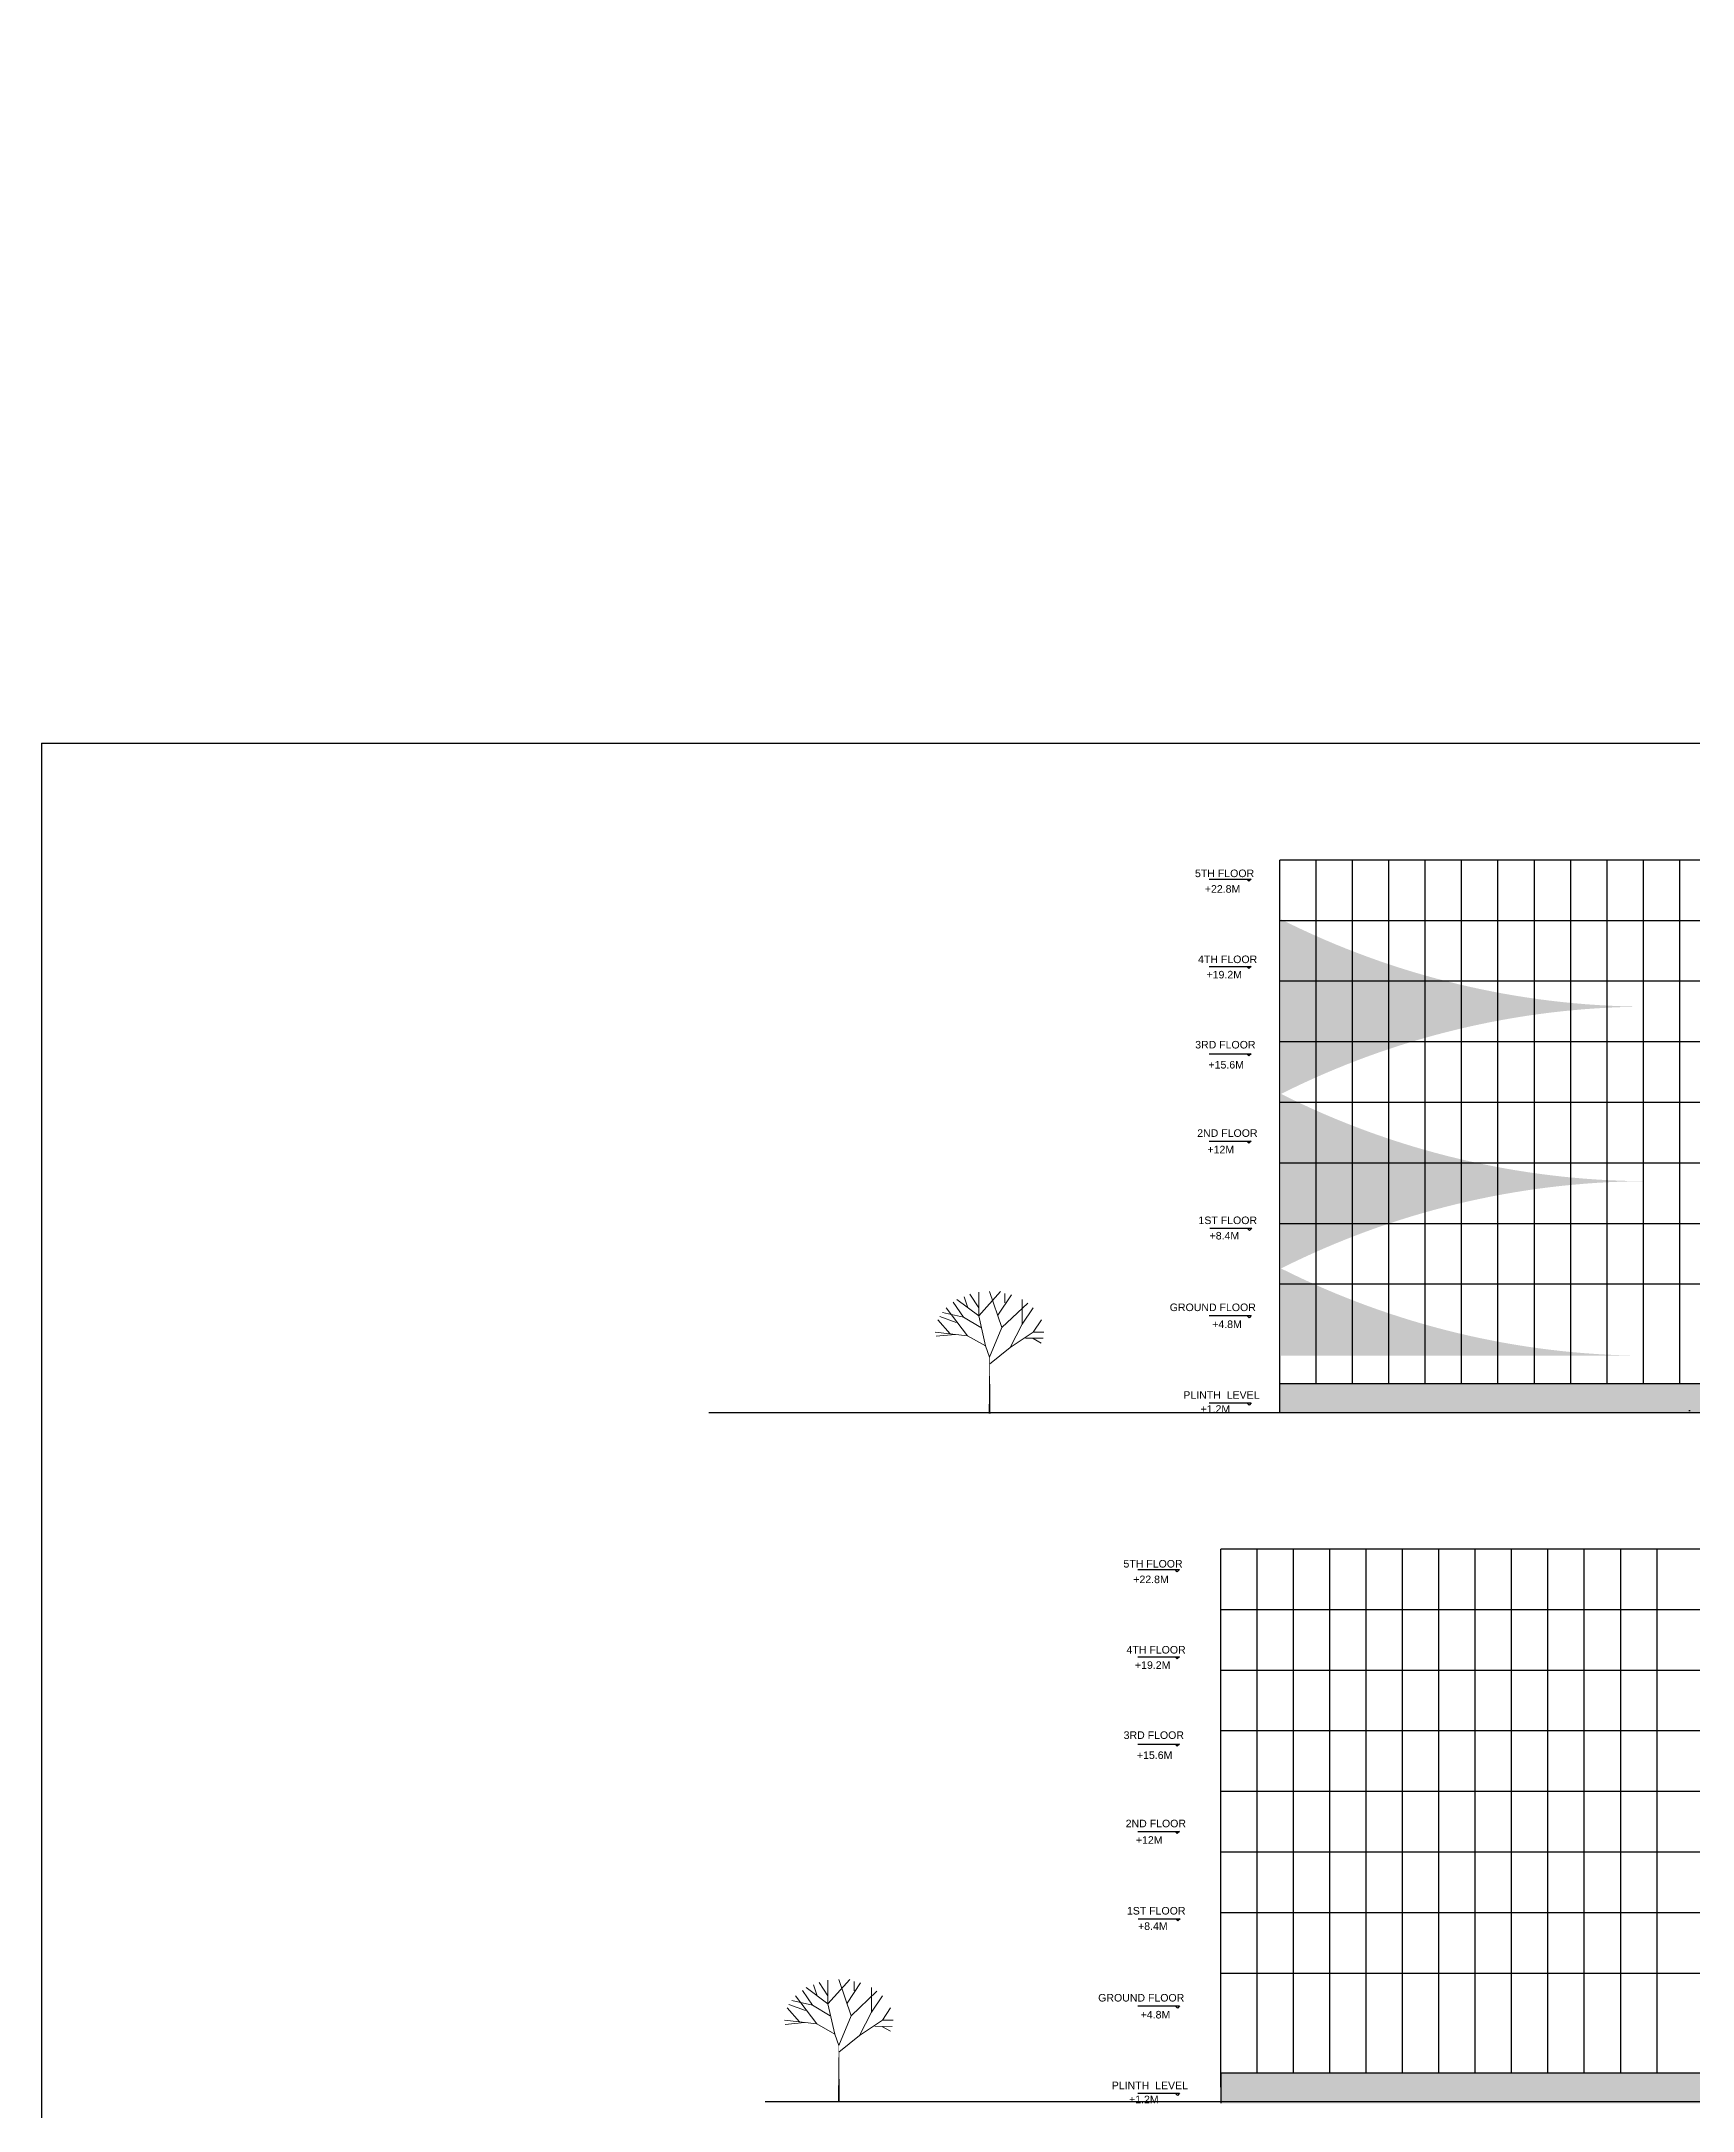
# Model space of a CAD drawing. Header units: millimetres. Extents: x 587797 to 2274247, y 1711 to 439204.
# Drawn here: x 693798 to 761933, y 85285 to 170647 of the extents above; entities that cross this region are included whole.
import ezdxf

# ---------------------------------------------------------------- set-up
doc = ezdxf.new("R2010")
doc.units = ezdxf.units.MM
doc.layers.add('finiture', color=7, linetype='Continuous', lineweight=20)
doc.styles.get("Standard").update_dxf_attribs({"font": 'arial.ttf'})

# ---------------------------------------------------------------- blocks, each defined once
blk = doc.blocks.new('02ETRE03')
for p, q in [((-1.93, 9.47), (-2.67, 10.93)), ((-0.8, 9.6), (-2.4, 11.2)), ((-1.87, 11.47), (-1.6, 10.4)), ((-0.8, 10.4), (-1.46, 11.72)), ((-0.8, 9.6), (0.8, 12)), ((-0.8, 9.6), (-0.8, 11.92)), ((0.9, 8.45), (0, 12)), ((0.6, 9.67), (1.6, 11.67)), ((0.9, 8.45), (2.8, 10.84)), ((1.13, 11.8), (1.13, 10.88)), ((2.4, 8.8), (2.4, 11.2)), ((-2.9, 7.85), (-3.81, 9.22)), ((-2.45, 8.96), (-3.67, 9.53)), ((-1.93, 9.47), (-3.47, 9.93)), ((-1.62, 7.65), (-3.2, 10.4)), ((-0.64, 8.45), (-1.93, 9.47)), ((-0.3, 6.65), (-0.8, 9.6)), ((2.4, 8.8), (3.2, 10.4)), ((3.2, 8), (3.81, 9.22)), ((-1.62, 7.65), (-4, 8)), ((-2.53, 7.78), (-3.94, 7.6)), ((-0.3, 6.65), (-1.62, 7.65)), ((0, 5.54), (0.9, 8.45)), ((1.52, 6.49), (2.4, 8.8)), ((1.52, 6.49), (3.2, 8)), ((3.2, 8), (4, 8)), ((0, 5.54), (-0.3, 6.65)), ((0, 4.87), (1.52, 6.49)), ((2.64, 7.42), (3.93, 7.4)), ((3.2, 7.37), (3.8, 6.93))]:
    blk.add_line(p, q)
blk.add_lwpolyline([(0, 0, 0.133, 0.0333, 0), (0, 5.54, 0.0333, 0.0333, 0)], format="xyseb")

msp = doc.modelspace()

# ---------------------------------------------------------------- hatches: boundary and pattern name
h = msp.add_hatch()
h.set_pattern_fill('AR-SAND', color=256, scale=21)
h.set_pattern_definition([(37.5, (2622892.4, -865534), (-33.60066, 1027.7678), [0, -810.768, 0, -906.78, 0, -866.775]), (7.5, (2622892.4, -865534), (943.9989, 1505.3327), [0, -437.388, 0, -730.758, 0, -280.035]), (327.5, (2622236.4, -865534), (1661.08398, 3.0181), [0, -266.7, 0, -960.12, 0, -1253.49]), (317.5, (2622236.4, -865534), (1603.46855, 468.1516), [0, -133.35, 0, -629.412, 0, -720.09])])
h.paths.add_polyline_path([(842464.694, 86846.679), (815464.694, 86846.679), (803464.694, 86846.679), (798464.694, 86846.679), (797464.694, 86846.679), (792464.694, 86846.679), (787464.694, 86846.679), (782464.694, 86846.679), (779464.694, 86846.679), (777464.694, 86846.679), (772464.694, 86846.679), (762464.694, 86846.679), (742464.694, 86846.679), (742464.694, 85589.732), (842464.694, 85589.732)])
h.paths.add_polyline_path([(856589.385, 147345.694), (861384.083, 147345.694), (861384.083, 148444.691), (856589.385, 148444.691)], flags=9)
h.paths.add_polyline_path([(845737.25, 41944.691), (850531.949, 41944.691), (850531.949, 43043.688), (845737.25, 43043.688)], flags=9)
h.paths.add_polyline_path([(846269.409, 85777.225), (851064.108, 85777.225), (851064.108, 86876.221), (846269.409, 86876.221)], flags=9)
h.paths.add_polyline_path([(838947.757, 118370.657), (843742.456, 118370.657), (843742.456, 119469.653), (838947.757, 119469.653)], flags=9)
h.paths.add_polyline_path([(733669.508, 63315.885), (735292.134, 63315.885), (735292.134, 63793.015), (733669.508, 63793.015)], flags=9)
h.paths.add_polyline_path([(732219.946, 46055.322), (735935.104, 46055.322), (735935.104, 46538.827), (732219.946, 46538.827)], flags=9)
h.paths.add_polyline_path([(733739.008, 59780.385), (735361.634, 59780.385), (735361.634, 60257.515), (733739.008, 60257.515)], flags=9)
h.paths.add_polyline_path([(733819.508, 56062.885), (735442.134, 56062.885), (735442.134, 56540.015), (733819.508, 56540.015)], flags=9)
h.paths.add_polyline_path([(733777.836, 52571.025), (735034.885, 52571.025), (735034.885, 53040.187), (733777.836, 53040.187)], flags=9)
h.paths.add_polyline_path([(733866.008, 49010.885), (735246.616, 49010.885), (735246.616, 49488.015), (733866.008, 49488.015)], flags=9)
h.paths.add_polyline_path([(733974.008, 45357.885), (735354.616, 45357.885), (735354.616, 45835.015), (733974.008, 45835.015)], flags=9)
h.paths.add_polyline_path([(733494.836, 41867.525), (734872.788, 41867.525), (734872.788, 42336.687), (733494.836, 42336.687)], flags=9)
h.paths.add_polyline_path([(733261.946, 63958.322), (735865.181, 63958.322), (735865.181, 64441.827), (733261.946, 64441.827)], flags=9)
h.paths.add_polyline_path([(733387.946, 60411.322), (735991.181, 60411.322), (735991.181, 60894.827), (733387.946, 60894.827)], flags=9)
h.paths.add_polyline_path([(733269.393, 56889.057), (735921.18, 56889.057), (735921.18, 57372.88), (733269.393, 57372.88)], flags=9)
h.paths.add_polyline_path([(733352.946, 53243.822), (736004.627, 53243.822), (736004.627, 53727.327), (733352.946, 53727.327)], flags=9)
h.paths.add_polyline_path([(733405.446, 49644.822), (735984.67, 49644.822), (735984.67, 50128.327), (733405.446, 50128.327)], flags=9)
h.paths.add_polyline_path([(732783.602, 42446.078), (736083.568, 42446.078), (736083.568, 42913.647), (732783.602, 42913.647)], flags=9)
h.paths.add_polyline_path([(738774.224, 106959.898), (740396.85, 106959.898), (740396.85, 107437.028), (738774.224, 107437.028)], flags=9)
h.paths.add_polyline_path([(737324.662, 89699.336), (741039.82, 89699.336), (741039.82, 90182.841), (737324.662, 90182.841)], flags=9)
h.paths.add_polyline_path([(738843.724, 103424.398), (740466.35, 103424.398), (740466.35, 103901.528), (738843.724, 103901.528)], flags=9)
h.paths.add_polyline_path([(738924.224, 99706.898), (740546.85, 99706.898), (740546.85, 100184.028), (738924.224, 100184.028)], flags=9)
h.paths.add_polyline_path([(738882.552, 96215.038), (740139.602, 96215.038), (740139.602, 96684.2), (738882.552, 96684.2)], flags=9)
h.paths.add_polyline_path([(738970.724, 92654.898), (740351.332, 92654.898), (740351.332, 93132.028), (738970.724, 93132.028)], flags=9)
h.paths.add_polyline_path([(739078.724, 89001.898), (740459.332, 89001.898), (740459.332, 89479.028), (739078.724, 89479.028)], flags=9)
h.paths.add_polyline_path([(738599.552, 85511.538), (739977.504, 85511.538), (739977.504, 85980.7), (738599.552, 85980.7)], flags=9)
h.paths.add_polyline_path([(738366.662, 107602.336), (740969.897, 107602.336), (740969.897, 108085.841), (738366.662, 108085.841)], flags=9)
h.paths.add_polyline_path([(738492.662, 104055.336), (741095.897, 104055.336), (741095.897, 104538.841), (738492.662, 104538.841)], flags=9)
h.paths.add_polyline_path([(738374.109, 100533.07), (741025.896, 100533.07), (741025.896, 101016.894), (738374.109, 101016.894)], flags=9)
h.paths.add_polyline_path([(738457.662, 96887.836), (741109.343, 96887.836), (741109.343, 97371.341), (738457.662, 97371.341)], flags=9)
h.paths.add_polyline_path([(738510.162, 93288.836), (741089.386, 93288.836), (741089.386, 93772.341), (738510.162, 93772.341)], flags=9)
h.paths.add_polyline_path([(737888.318, 86090.091), (741188.284, 86090.091), (741188.284, 86557.66), (737888.318, 86557.66)], flags=9)
h.paths.add_polyline_path([(832676.364, 139685.497), (834298.99, 139685.497), (834298.99, 140162.628), (832676.364, 140162.628)], flags=9)
h.paths.add_polyline_path([(831226.801, 122424.935), (834941.959, 122424.935), (834941.959, 122908.44), (831226.801, 122908.44)], flags=9)
h.paths.add_polyline_path([(832745.864, 136149.997), (834368.49, 136149.997), (834368.49, 136627.128), (832745.864, 136627.128)], flags=9)
h.paths.add_polyline_path([(832826.364, 132432.497), (834448.99, 132432.497), (834448.99, 132909.628), (832826.364, 132909.628)], flags=9)
h.paths.add_polyline_path([(832784.692, 128940.637), (834041.741, 128940.637), (834041.741, 129409.799), (832784.692, 129409.799)], flags=9)
h.paths.add_polyline_path([(832872.864, 125380.497), (834253.471, 125380.497), (834253.471, 125857.628), (832872.864, 125857.628)], flags=9)
h.paths.add_polyline_path([(832980.864, 121727.497), (834361.471, 121727.497), (834361.471, 122204.628), (832980.864, 122204.628)], flags=9)
h.paths.add_polyline_path([(832501.692, 118237.137), (833879.643, 118237.137), (833879.643, 118706.299), (832501.692, 118706.299)], flags=9)
h.paths.add_polyline_path([(832268.801, 140327.935), (834872.036, 140327.935), (834872.036, 140811.44), (832268.801, 140811.44)], flags=9)
h.paths.add_polyline_path([(832394.801, 136780.935), (834998.036, 136780.935), (834998.036, 137264.44), (832394.801, 137264.44)], flags=9)
h.paths.add_polyline_path([(832276.248, 133258.669), (834928.035, 133258.669), (834928.035, 133742.493), (832276.248, 133742.493)], flags=9)
h.paths.add_polyline_path([(832359.801, 129613.435), (835011.482, 129613.435), (835011.482, 130096.94), (832359.801, 130096.94)], flags=9)
h.paths.add_polyline_path([(832412.301, 126014.435), (834991.525, 126014.435), (834991.525, 126497.94), (832412.301, 126497.94)], flags=9)
h.paths.add_polyline_path([(831790.457, 118815.69), (835090.424, 118815.69), (835090.424, 119283.259), (831790.457, 119283.259)], flags=9)
h.paths.add_polyline_path([(752315.638, 169521.341), (753938.264, 169521.341), (753938.264, 169998.472), (752315.638, 169998.472)], flags=9)
h.paths.add_polyline_path([(750866.075, 152260.779), (754581.233, 152260.779), (754581.233, 152744.284), (750866.075, 152744.284)], flags=9)
h.paths.add_polyline_path([(752385.138, 165985.841), (754007.764, 165985.841), (754007.764, 166462.972), (752385.138, 166462.972)], flags=9)
h.paths.add_polyline_path([(752465.638, 162268.341), (754088.264, 162268.341), (754088.264, 162745.472), (752465.638, 162745.472)], flags=9)
h.paths.add_polyline_path([(752423.966, 158776.481), (753681.015, 158776.481), (753681.015, 159245.644), (752423.966, 159245.644)], flags=9)
h.paths.add_polyline_path([(752512.138, 155216.341), (753892.746, 155216.341), (753892.746, 155693.472), (752512.138, 155693.472)], flags=9)
h.paths.add_polyline_path([(752620.138, 151563.341), (754000.746, 151563.341), (754000.746, 152040.472), (752620.138, 152040.472)], flags=9)
h.paths.add_polyline_path([(752140.966, 148072.981), (753518.918, 148072.981), (753518.918, 148542.144), (752140.966, 148542.144)], flags=9)
h.paths.add_polyline_path([(751908.075, 170163.779), (754511.31, 170163.779), (754511.31, 170647.284), (751908.075, 170647.284)], flags=9)
h.paths.add_polyline_path([(752034.075, 166616.779), (754637.31, 166616.779), (754637.31, 167100.284), (752034.075, 167100.284)], flags=9)
h.paths.add_polyline_path([(751915.522, 163094.513), (754567.309, 163094.513), (754567.309, 163578.337), (751915.522, 163578.337)], flags=9)
h.paths.add_polyline_path([(751999.075, 159449.279), (754650.756, 159449.279), (754650.756, 159932.784), (751999.075, 159932.784)], flags=9)
h.paths.add_polyline_path([(752051.575, 155850.279), (754630.8, 155850.279), (754630.8, 156333.784), (752051.575, 156333.784)], flags=9)
h.paths.add_polyline_path([(751429.731, 148651.535), (754729.698, 148651.535), (754729.698, 149119.103), (751429.731, 149119.103)], flags=9)
h.paths.add_polyline_path([(950382.954, 15611.11), (962614.758, 15611.11), (962614.758, 17801.084), (950382.954, 17801.084)], flags=9)
h.paths.add_polyline_path([(950739.9, 11464.552), (964391.747, 11464.552), (964391.747, 13653.082), (950739.9, 13653.082)], flags=9)
h.paths.add_polyline_path([(950082.299, 19638.907), (970310.803, 19638.907), (970310.803, 21828.88), (950082.299, 21828.88)], flags=9)
h.paths.add_polyline_path([(950353.746, 24010.99), (970361.857, 24010.99), (970361.857, 26200.964), (950353.746, 26200.964)], flags=9)
h.paths.add_polyline_path([(993828.512, 23296.485), (999140.927, 23296.485), (999140.927, 25357.195), (993828.512, 25357.195)], flags=9)
h.paths.add_polyline_path([(938281.453, 23304.995), (942196.869, 23304.995), (942196.869, 25365.704), (938281.453, 25365.704)], flags=9)
h = msp.add_hatch()
h.set_pattern_fill('AR-B816C', color=256, scale=30, angle=180)
h.set_pattern_definition([(180, (1636387.76, -953291.47), (-240, -240), [468.75, -11.25]), (180, (1636627.76, -953302.72), (-240, -240), [468.75, -11.25]), (270, (1636387.76, -953291.47), (240, -240), [-251.25, 228.75]), (270, (1636399, -953291.47), (240, -240), [-251.25, 228.75])])
h.paths.add_polyline_path([(744949.874, 120026.53), (744949.874, 120026.53, 0.115456379), (759949.873, 116426.53), (744949.874, 116426.53)])
h.paths.add_polyline_path([(744949.874, 127226.53, 0.115456388), (759949.874, 123626.53, 0.115456388), (744949.874, 120026.53)])
h.paths.add_polyline_path([(759949.874, 130826.53, 0.115456388), (744949.874, 127226.53), (744949.874, 134426.53, 0.115456388)])
h = msp.add_hatch()
h.set_pattern_fill('AR-SAND', color=256, scale=20)
h.set_pattern_definition([(37.5, (-3522270.85, -897069.45), (-32.00063, 978.82647), [0, -772.16, 0, -863.6, 0, -825.5]), (7.5, (-3522270.8, -897069.4), (899.04657, 1433.6502), [0, -416.56, 0, -695.96, 0, -266.7]), (327.5, (-3522895.7, -897069.45), (1581.98474, 2.87437), [0, -254, 0, -914.4, 0, -1193.8]), (317.5, (-3522895.7, -897069.4), (1527.1129, 445.85865), [0, -127, 0, -599.44, 0, -685.8])])
h.paths.add_polyline_path([(837902.19, 115272.157), (803902.19, 115272.157), (787902.19, 115272.157), (782902.19, 115272.157), (778902.19, 115272.157), (744902.19, 115272.157), (744902.19, 114072.157), (837902.19, 114072.157)])
h.paths.add_polyline_path([(820246.668, 57069.53), (739646.668, 57069.53), (739646.668, 55635.831), (820246.668, 55635.831)])
h.paths.add_polyline_path([(840246.668, 57069.53), (820246.668, 57069.53), (820246.668, 55635.831), (840246.668, 55635.831)])
h.paths.add_polyline_path([(743745.34, 27861.371), (727724.136, 27855.279), (727724.64, 26531.359), (743747.433, 26557.063)])
h = msp.add_hatch()
h.set_pattern_fill('AR-SAND', color=256, scale=330)
h.set_pattern_definition([(37.5, (-3110576, -1198644), (-528.01, 16150.637), [0, -12740.64, 0, -14249.4, 0, -13620.75]), (7.5, (-3110576, -1198644), (14834.27, 23655.23), [0, -6873.24, 0, -11483.34, 0, -4400.55]), (327.5, (-3120886, -1198644), (26102.75, 47.427), [0, -4191, 0, -15087.6, 0, -19697.7]), (317.5, (-3120886, -1198644), (25197.36, 7356.67), [0, -2095.5, 0, -9890.76, 0, -11315.7])])
h.paths.add_polyline_path([(837902.19, 114072.157), (837902.19, 115272.157), (803902.19, 115272.157), (787902.19, 115272.157), (782902.19, 115272.157), (778902.19, 115272.157), (744902.19, 115272.157), (744902.19, 114072.157)])

# ---------------------------------------------------------------- linework, layer by layer
for p, q in [((693798.271, 141700.138), (693824.454, 1711.06)), ((693798.271, 141700.138), (893011.295, 141700.138)), ((744902.19, 114072.157), (744902.19, 136872.157)), ((837902.19, 136872.157), (744902.19, 136872.157)), ((746402.19, 115272.157), (746402.19, 136872.157)), ((747902.19, 115272.157), (747902.19, 136872.157)), ((749402.19, 115272.157), (749402.19, 136872.157)), ((750902.19, 115272.157), (750902.19, 136872.157)), ((752402.19, 115272.157), (752402.19, 136872.157)), ((753902.19, 115272.157), (753902.19, 136872.157)), ((755402.19, 115272.157), (755402.19, 136872.157)), ((756902.19, 115272.157), (756902.19, 136872.157)), ((758402.19, 115272.157), (758402.19, 136872.157)), ((759902.19, 115272.157), (759902.19, 136872.157)), ((761402.19, 115272.157), (761402.19, 136872.157)), ((741988.302, 136083.657), (743717.802, 136083.657)), ((743623.302, 135999.157), (743536.802, 136083.657)), ((743717.802, 136083.657), (743623.302, 135999.157)), ((837902.19, 134372.157), (744902.19, 134372.157)), ((741988.302, 132483.657), (743717.802, 132483.657)), ((743623.302, 132399.157), (743536.802, 132483.657)), ((743717.802, 132483.657), (743623.302, 132399.157)), ((837902.19, 131872.157), (744902.19, 131872.157)), ((837902.19, 129372.157), (744902.19, 129372.157)), ((741988.302, 128883.657), (743717.802, 128883.657)), ((743623.302, 128799.157), (743536.802, 128883.657)), ((743717.802, 128883.657), (743623.302, 128799.157)), ((837902.19, 126872.157), (744902.19, 126872.157)), ((741988.302, 125283.657), (743717.802, 125283.657)), ((743623.302, 125199.157), (743536.802, 125283.657)), ((743717.802, 125283.657), (743623.302, 125199.157)), ((837902.19, 124372.157), (744902.19, 124372.157)), ((742010.802, 121683.657), (743740.302, 121683.657)), ((743645.802, 121599.157), (743559.302, 121683.657)), ((743740.302, 121683.657), (743645.802, 121599.157)), ((837902.19, 121872.157), (744902.19, 121872.157)), ((837902.19, 119372.157), (744902.19, 119372.157)), ((741988.302, 118083.657), (743717.802, 118083.657)), ((743629.419, 117993.181), (743536.802, 118083.657)), ((743717.802, 118083.657), (743629.419, 117993.181)), ((778902.19, 115272.157), (744902.19, 115272.157)), ((741988.302, 114483.657), (743717.802, 114483.657)), ((743629.419, 114393.181), (743536.802, 114483.657)), ((743717.802, 114483.657), (743629.419, 114393.181)), ((864655.12, 114072.157), (721343.047, 114072.157)), ((762464.694, 108446.679), (742464.694, 108446.679)), ((742464.694, 86846.679), (742464.694, 108446.679)), ((743964.694, 86846.679), (743964.694, 108446.679)), ((745464.694, 86846.679), (745464.694, 108446.679)), ((746964.694, 86846.679), (746964.694, 108446.679)), ((748464.694, 86846.679), (748464.694, 108446.679)), ((749964.694, 86846.679), (749964.694, 108446.679)), ((751464.694, 86846.679), (751464.694, 108446.679)), ((752964.694, 86846.679), (752964.694, 108446.679)), ((754464.694, 86846.679), (754464.694, 108446.679)), ((755964.694, 86846.679), (755964.694, 108446.679)), ((757464.694, 86846.679), (757464.694, 108446.679)), ((758964.694, 86846.679), (758964.694, 108446.679)), ((760464.694, 86846.679), (760464.694, 108446.679)), ((739035.746, 107601.232), (740765.246, 107601.232)), ((740670.746, 107516.732), (740584.246, 107601.232)), ((740765.246, 107601.232), (740670.746, 107516.732)), ((762464.694, 105946.679), (742464.694, 105946.679)), ((739035.746, 104001.232), (740765.246, 104001.232)), ((740670.746, 103916.732), (740584.246, 104001.232)), ((740765.246, 104001.232), (740670.746, 103916.732)), ((762464.694, 103446.679), (742464.694, 103446.679)), ((762464.694, 100946.679), (742464.694, 100946.679)), ((739035.746, 100401.232), (740765.246, 100401.232)), ((740670.746, 100316.732), (740584.246, 100401.232)), ((740765.246, 100401.232), (740670.746, 100316.732)), ((762464.694, 98446.679), (742464.694, 98446.679)), ((739035.746, 96801.232), (740765.246, 96801.232)), ((740670.746, 96716.732), (740584.246, 96801.232)), ((740765.246, 96801.232), (740670.746, 96716.732)), ((762464.694, 95946.679), (742464.694, 95946.679)), ((739058.246, 93201.232), (740787.746, 93201.232)), ((740693.246, 93116.732), (740606.746, 93201.232)), ((740787.746, 93201.232), (740693.246, 93116.732)), ((762464.694, 93446.679), (742464.694, 93446.679)), ((762464.694, 90946.679), (742464.694, 90946.679)), ((739035.746, 89601.232), (740765.246, 89601.232)), ((740676.863, 89510.757), (740584.246, 89601.232)), ((740765.246, 89601.232), (740676.863, 89510.757)), ((742464.694, 86246.679), (742464.694, 86846.679)), ((742464.694, 86846.679), (762464.694, 86846.679)), ((742464.694, 86846.679), (742464.694, 85589.732)), ((853814.824, 85646.679), (723669.154, 85646.679)), ((739035.746, 86001.232), (740765.246, 86001.232)), ((740676.863, 85910.757), (740584.246, 86001.232)), ((740765.246, 86001.232), (740676.863, 85910.757))]:
    msp.add_line(p, q)

# ---------------------------------------------------------------- block references
at = {"layer": 'finiture', "linetype": 'Continuous', "xscale": 560.8796432562318, "yscale": 420.6597324448817, "zscale": 560.8796432571191}
for p in [(732925.438, 114031.698), (726705.179, 85646.679)]:
    msp.add_blockref('02ETRE03', p, dxfattribs=at)

# ---------------------------------------------------------------- texts
for s, p in [('5TH FLOOR', (741399.802, 136170.657)), ('+22.8M', (741806.302, 135527.157)), ('4TH FLOOR', (741525.802, 132623.657)), ('+19.2M', (741875.802, 131991.657)), ('3RD FLOOR', (741407.302, 129101.657)), ('+15.6M', (741956.302, 128274.157)), ('2ND FLOOR', (741490.802, 125456.157)), ('+12M', (741913.302, 124775.657)), ('1ST FLOOR', (741543.302, 121857.157)), ('+8.4M', (742002.802, 121222.157)), ('GROUND FLOOR', (740357.802, 118267.657)), ('+4.8M', (742110.802, 117569.157)), ('PLINTH  LEVEL', (740918.802, 114650.657)), ('+1.2M', (741630.302, 114072.157)), ('5TH FLOOR', (738447.246, 107688.232)), ('+22.8M', (738853.746, 107044.732)), ('4TH FLOOR', (738573.246, 104141.232)), ('+19.2M', (738923.246, 103509.232)), ('3RD FLOOR', (738454.746, 100619.232)), ('+15.6M', (739003.746, 99791.732)), ('2ND FLOOR', (738538.246, 96973.732)), ('+12M', (738960.746, 96293.232)), ('1ST FLOOR', (738590.746, 93374.732)), ('+8.4M', (739050.246, 92739.732)), ('GROUND FLOOR', (737405.246, 89785.232)), ('+4.8M', (739158.246, 89086.732)), ('PLINTH  LEVEL', (737966.246, 86168.232)), ('+1.2M', (738677.746, 85589.732))]:
    msp.add_text(s, height=311.5).set_placement(p)

doc.saveas('drawing.dxf')
